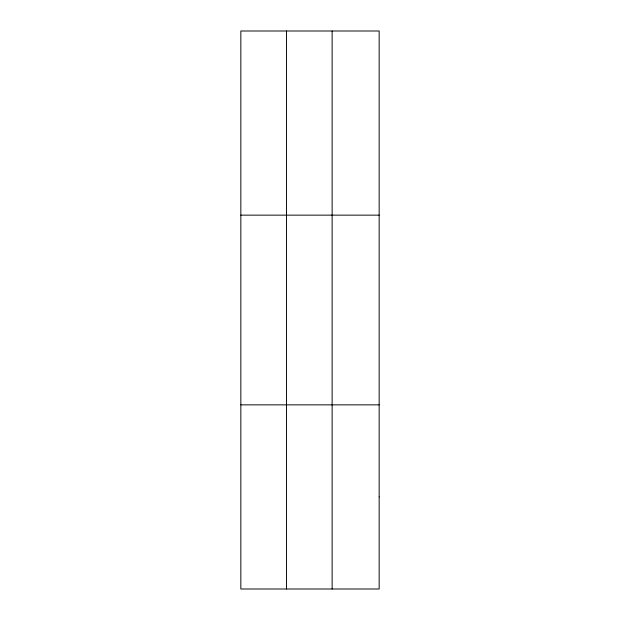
<?xml version="1.0" encoding="UTF-8"?>
<svg xmlns="http://www.w3.org/2000/svg" width="620" height="620" viewBox="0 0 620 620"><rect width="100%" height="100%" fill="white"/><g stroke="black" fill="none" stroke-linecap="round" stroke-linejoin="round"><path stroke-width="0.93" d="M286.487 31L286.487 589M332.134 31L332.134 589M240.839 215.14L379.161 215.14M240.839 404.86L379.161 404.86M379.161 496.93L379.161 589L240.839 589L240.839 31L379.161 31L379.161 496.93"/></g></svg>
